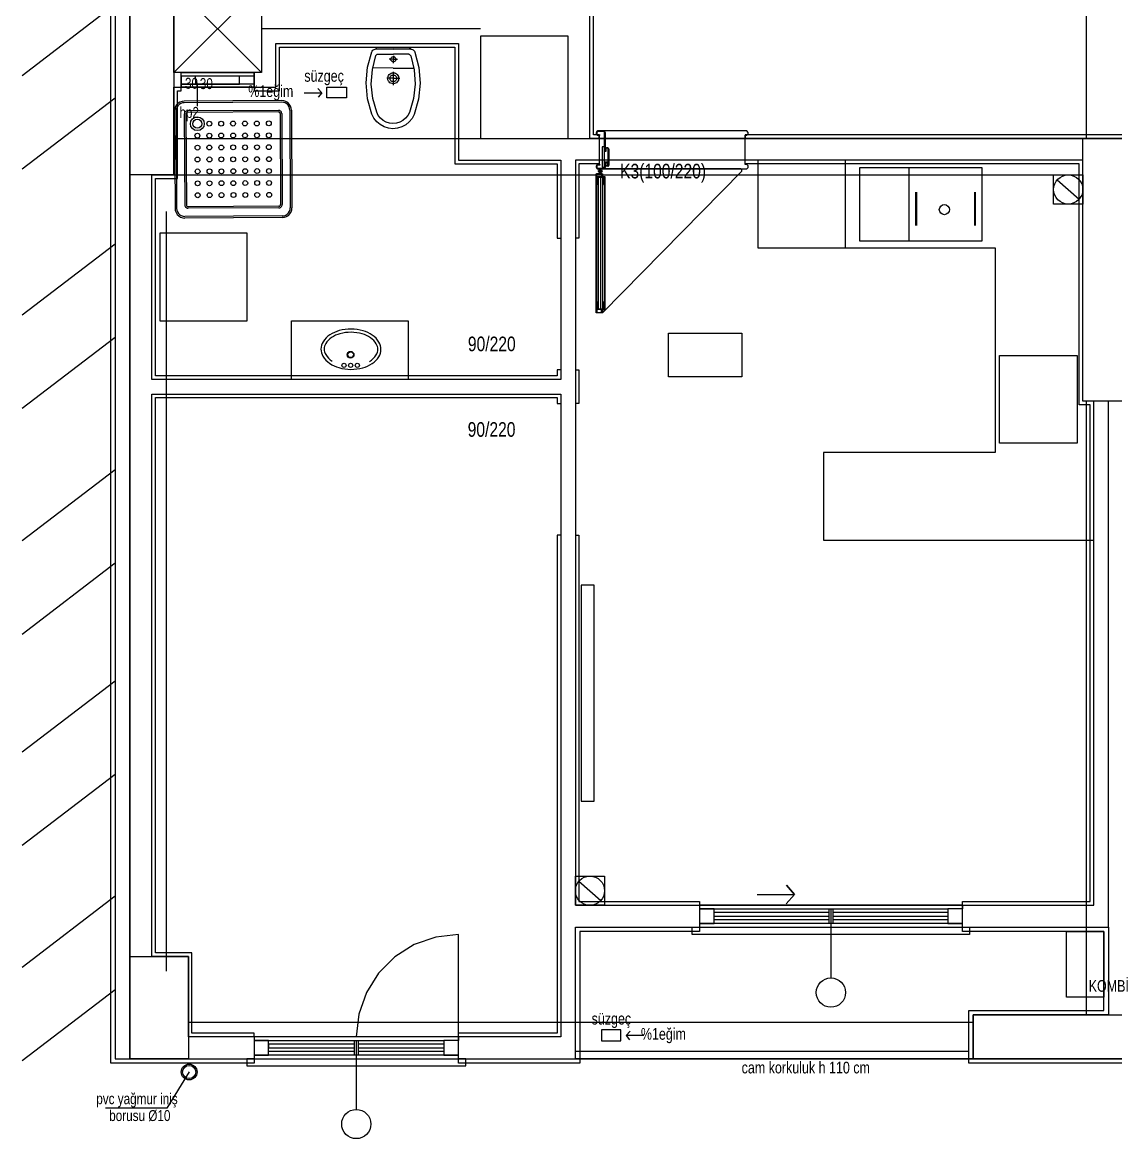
# Model space of a CAD drawing. Header units: centimetres. Extents: x 0 to 13234, y -30 to 2970.
# Drawn here: x 1280.8 to 1655.1, y 1161.2 to 1543.2 of the extents above; entities that cross this region are included whole.
import ezdxf

# ---------------------------------------------------------------- set-up
doc = ezdxf.new("R2010")
doc.units = ezdxf.units.CM
doc.layers.add('SCOTT-MIMARI', color=8, linetype='Continuous')

msp = doc.modelspace()

# ---------------------------------------------------------------- linework, layer by layer
at = {"layer": 'SCOTT-MIMARI'}
for p, q in [((1401.85, 1534.12), (1407.8, 1534.09)), ((1402.05, 1534.12), (1402.05, 1534.27)), ((1402.4, 1534.62), (1407.8, 1534.59)), ((1402.54, 1532.36), (1407.79, 1532.34)), ((1413.04, 1532.31), (1407.79, 1532.34)), ((1413.2, 1534.56), (1407.8, 1534.59)), ((1413.75, 1534.06), (1407.8, 1534.09)), ((1413.55, 1534.06), (1413.55, 1534.21)), ((1407.78, 1530.59), (1406.38, 1530.6)), ((1407.79, 1531.81), (1407.77, 1529.26)), ((1407.78, 1530.59), (1409.18, 1530.58)), ((1407.77, 1527.59), (1400.71, 1527.62)), ((1407.76, 1526.35), (1407.74, 1521.78)), ((1407.77, 1527.59), (1414.83, 1527.55)), ((1340.74, 1514.57), (1340.72, 1522.08)), ((1407.75, 1524.09), (1405.53, 1524.1)), ((1407.75, 1524.09), (1409.97, 1524.08)), ((1369.55, 1516.46), (1336.19, 1516.29)), ((1369.55, 1515.91), (1336.19, 1515.73)), ((1368.46, 1513.12), (1337.32, 1512.96)), ((1372.35, 1513.14), (1372.52, 1479.78)), ((1372.9, 1513.15), (1373.08, 1479.79)), ((1332.87, 1512.93), (1333.05, 1479.57)), ((1333.43, 1512.94), (1333.6, 1479.58)), ((1336.21, 1511.84), (1336.38, 1480.7)), ((1336.77, 1511.84), (1336.93, 1480.71)), ((1368.46, 1512.57), (1337.32, 1512.4)), ((1369.02, 1512.01), (1369.18, 1480.88)), ((1369.57, 1512.02), (1369.74, 1480.88)), ((1477.8, 1506.09), (1477.3, 1505.59)), ((1477.3, 1505.09), (1477.3, 1505.59)), ((1477.3, 1505.59), (1477.3, 1505.09)), ((1477.5, 1505.09), (1477.5, 1505.59)), ((1477.5, 1505.59), (1477.5, 1505.09)), ((1477.8, 1506.09), (1479.8, 1506.09)), ((1528.78, 1506.09), (1477.8, 1506.09)), ((1479.8, 1505.89), (1477.8, 1505.89)), ((1480.1, 1500.06), (1480.1, 1505.59)), ((1480.3, 1505.59), (1480.3, 1500.06)), ((1529.28, 1505.59), (1528.78, 1506.09)), ((1529.28, 1505.09), (1529.28, 1505.59)), ((1477.3, 1505.09), (1477.8, 1504.59)), ((1477.8, 1504.79), (1478.48, 1504.79)), ((1478.48, 1504.59), (1477.8, 1504.59)), ((1477.8, 1504.59), (1478.29, 1504.59)), ((1478.29, 1504.59), (1478.29, 1494.59)), ((1478.48, 1504.79), (1478.48, 1504.59)), ((1528.29, 1494.59), (1528.29, 1504.59)), ((1528.29, 1504.59), (1528.78, 1504.59)), ((1528.78, 1504.59), (1529.28, 1505.09)), ((1480.04, 1500.6), (1479.29, 1500.6)), ((1479.29, 1500.6), (1479.29, 1493.62)), ((1480.04, 1493.62), (1480.04, 1500.6)), ((1480.3, 1500.06), (1480.1, 1500.06)), ((1480.3, 1499), (1480.3, 1499.83)), ((1480.5, 1499), (1480.3, 1499)), ((1480.5, 1499.83), (1480.5, 1499)), ((1480.8, 1500.33), (1481.05, 1500.33)), ((1481.05, 1500.13), (1480.8, 1500.13)), ((1481.35, 1494.3), (1481.35, 1499.83)), ((1481.55, 1499.83), (1481.55, 1494.3)), ((1477.8, 1494.59), (1477.3, 1494.09)), ((1477.3, 1493.59), (1477.3, 1494.09)), ((1477.3, 1494.09), (1477.3, 1493.59)), ((1477.5, 1494.09), (1477.5, 1493.59)), ((1477.8, 1494.59), (1478.48, 1494.59)), ((1478.29, 1494.59), (1477.8, 1494.59)), ((1478.48, 1494.39), (1477.8, 1494.39)), ((1478.48, 1494.59), (1478.48, 1494.39)), ((1480.1, 1493.59), (1480.1, 1495.45)), ((1480.1, 1495.45), (1481.3, 1495.45)), ((1480.3, 1495.25), (1480.3, 1493.59)), ((1481.09, 1495.25), (1480.3, 1495.25)), ((1481.09, 1494.3), (1481.09, 1495.25)), ((1481.3, 1495.45), (1481.3, 1494.3)), ((1528.78, 1494.59), (1528.29, 1494.59)), ((1529.28, 1494.09), (1528.78, 1494.59)), ((1529.28, 1493.59), (1529.28, 1494.09)), ((1477.3, 1493.59), (1477.8, 1493.09)), ((1477.8, 1493.29), (1479.8, 1493.29)), ((1479.8, 1493.09), (1477.8, 1493.09)), ((1477.8, 1493.09), (1528.78, 1493.09)), ((1479.45, 1492.29), (1477.85, 1492.29)), ((1478.37, 1492.82), (1478.37, 1493.09)), ((1478.4, 1491.74), (1478.4, 1491.44)), ((1478.65, 1493.09), (1478.65, 1491.49)), ((1478.92, 1492.82), (1478.92, 1493.09)), ((1478.96, 1491.77), (1478.96, 1491.44)), ((1479.29, 1493.62), (1480.04, 1493.62)), ((1479.4, 1490.49), (1479.4, 1490.44)), ((1526.78, 1493.09), (1479.8, 1493.09)), ((1528.78, 1493.09), (1529.28, 1493.59)), ((1584.36, 1468.48), (1584.36, 1493.48)), ((1478.75, 1490.09), (1478.75, 1445.21)), ((1586.58, 1485.09), (1586.58, 1473.71)), ((1586.88, 1485.09), (1586.88, 1473.71)), ((1606.83, 1473.71), (1606.83, 1485.09)), ((1607.13, 1473.71), (1607.13, 1485.09)), ((1368.63, 1480.32), (1337.49, 1480.15)), ((1368.63, 1479.76), (1337.5, 1479.6)), ((1369.76, 1476.99), (1336.4, 1476.81)), ((1369.76, 1476.43), (1336.4, 1476.26)), ((1479.4, 1444.81), (1479.4, 1444.86)), ((1337.87, 1183.98), (1330.23, 1171.56)), ((1330.23, 1171.56), (1309.29, 1171.56))]:
    msp.add_line(p, q, dxfattribs=at)
for points in [[(1360.1, 1188.53), (1360.1, 1187.03), (1311.1, 1187.03), (1311.1, 1895.03), (1360.1, 1895.03), (1360.1, 1893.53)], [(1317.6, 1893.53), (1312.6, 1893.53), (1312.6, 1188.53), (1317.6, 1188.53), (1317.6, 1893.53)], [(1317.6, 1893.53), (1317.6, 1188.53), (1992.6, 1188.53), (1992.6, 1233.53), (2317.6, 1233.53), (2317.6, 1188.53), (2985.1, 1188.53), (2985.1, 1893.53), (1317.6, 1893.53)], [(1317.6, 1491.03), (1317.6, 1591.03), (1332.6, 1591.03), (1332.6, 1491.03), (1317.6, 1491.03)], [(2827.6, 1578.53), (2827.6, 1503.53), (2240.13, 1503.53), (2240.1, 1488.53), (2335.6, 1488.53), (2335.6, 1366.03), (2167.6, 1366.03), (2167.6, 1253.53), (2167.6, 1253.53), (2167.6, 1241.03), (2092.6, 1241.03), (2092.6, 1503.53), (1475.1, 1503.53), (1475.1, 1578.53), (2827.6, 1578.53)], [(1478.29, 1503.53), (1478.29, 1504.78), (1476.35, 1504.78), (1476.35, 1577.28), (1478.29, 1577.28), (1478.29, 1578.53)], [(1645.1, 1503.53), (1645.1, 1578.53)], [(1362.6, 1556.03), (1362.6, 1526.03), (1332.6, 1526.03), (1332.6, 1556.03), (1362.6, 1556.03), (1332.6, 1526.03), (1332.6, 1556.03), (1362.6, 1526.03)], [(1312.6, 1549.3), (1280.76, 1524.94)], [(1437.6, 1541.03), (1362.6, 1541.03)], [(1430.1, 1536.03), (1430.1, 1496.03), (1465.1, 1496.03), (1465.1, 1421.03), (1325.1, 1421.03), (1325.1, 1491.03), (1332.6, 1491.03), (1332.6, 1521.03), (1367.6, 1521.03), (1367.6, 1536.03), (1430.1, 1536.03)], [(1467.6, 1503.53), (1467.6, 1538.53), (1437.6, 1538.53), (1437.6, 1503.53), (1467.6, 1503.53)], [(1360.11, 1521.08), (1360.11, 1519.78), (1368.85, 1519.78), (1368.85, 1534.78), (1428.85, 1534.78), (1428.85, 1494.78), (1463.85, 1494.78), (1463.85, 1469.34), (1465.1, 1469.34)], [(1400.46, 1511.83), (1398.99, 1517.07), (1398.49, 1522.49), (1398.98, 1527.91), (1400.44, 1533.15)], [(1400.44, 1533.15), (1400.57, 1533.42), (1400.76, 1533.66), (1400.99, 1533.85), (1401.26, 1534), (1401.55, 1534.09), (1401.85, 1534.12)], [(1401.83, 1531.86), (1401.9, 1532), (1401.99, 1532.13), (1402.11, 1532.23), (1402.24, 1532.3), (1402.39, 1532.35), (1402.54, 1532.36)], [(1402.05, 1534.27), (1402.06, 1534.35), (1402.09, 1534.42), (1402.13, 1534.49), (1402.18, 1534.54), (1402.25, 1534.58), (1402.32, 1534.61), (1402.4, 1534.62)], [(1413.04, 1532.31), (1413.19, 1532.29), (1413.34, 1532.25), (1413.47, 1532.17), (1413.59, 1532.07), (1413.68, 1531.94), (1413.74, 1531.8)], [(1413.2, 1534.56), (1413.28, 1534.55), (1413.35, 1534.53), (1413.42, 1534.48), (1413.47, 1534.43), (1413.52, 1534.36), (1413.54, 1534.29), (1413.55, 1534.21)], [(1413.75, 1534.06), (1414.05, 1534.03), (1414.34, 1533.93), (1414.6, 1533.79), (1414.83, 1533.59), (1415.02, 1533.35), (1415.15, 1533.08)], [(1415.15, 1533.08), (1416.56, 1527.82), (1416.99, 1522.39), (1416.44, 1516.98), (1414.91, 1511.75)], [(1402.09, 1512.45), (1400.74, 1517.21), (1400.24, 1522.13), (1400.61, 1527.07), (1401.83, 1531.86)], [(1407.78, 1529.71), (1407.59, 1529.73), (1407.42, 1529.79), (1407.26, 1529.88), (1407.13, 1530.01), (1407.02, 1530.15), (1406.95, 1530.32), (1406.91, 1530.5), (1406.91, 1530.68), (1406.95, 1530.86), (1407.03, 1531.03), (1407.13, 1531.18), (1407.27, 1531.3), (1407.43, 1531.39), (1407.6, 1531.44), (1407.79, 1531.46)], [(1407.79, 1531.46), (1407.97, 1531.44), (1408.14, 1531.39), (1408.3, 1531.29), (1408.43, 1531.17), (1408.54, 1531.02), (1408.61, 1530.85), (1408.65, 1530.68), (1408.65, 1530.49), (1408.61, 1530.31), (1408.54, 1530.15), (1408.43, 1530), (1408.29, 1529.88), (1408.13, 1529.79), (1407.96, 1529.73), (1407.78, 1529.71)], [(1413.74, 1531.8), (1414.92, 1527), (1415.23, 1522.06), (1414.68, 1517.14), (1413.28, 1512.39)], [(1360.11, 1521.06), (1360.11, 1521.06), (1360.1, 1526.06), (1360.1, 1524.86), (1335.1, 1524.81), (1335.12, 1521), (1360.11, 1521.06)], [(1335.1, 1526), (1360.1, 1526.06), (1360.11, 1521.08), (1335.11, 1521), (1335.1, 1526)], [(1335.11, 1522.08), (1340.11, 1522.09), (1340.1, 1524.82)], [(1360.11, 1522.08), (1355.11, 1522.07), (1355.1, 1524.85)], [(1407.74, 1522.21), (1407.35, 1522.26), (1406.98, 1522.38), (1406.64, 1522.58), (1406.35, 1522.84), (1406.12, 1523.16), (1405.96, 1523.52), (1405.88, 1523.9), (1405.88, 1524.29), (1405.97, 1524.68), (1406.13, 1525.03), (1406.36, 1525.35), (1406.65, 1525.61), (1406.99, 1525.81), (1407.37, 1525.92), (1407.76, 1525.96)], [(1407.74, 1522.94), (1407.5, 1522.96), (1407.28, 1523.04), (1407.07, 1523.16), (1406.89, 1523.32), (1406.75, 1523.52), (1406.65, 1523.74), (1406.6, 1523.97), (1406.61, 1524.21), (1406.66, 1524.45), (1406.76, 1524.67), (1406.9, 1524.86), (1407.08, 1525.02), (1407.29, 1525.14), (1407.51, 1525.21), (1407.75, 1525.24)], [(1407.76, 1525.96), (1408.15, 1525.92), (1408.52, 1525.8), (1408.86, 1525.6), (1409.15, 1525.34), (1409.38, 1525.02), (1409.53, 1524.66), (1409.61, 1524.27), (1409.61, 1523.88), (1409.53, 1523.5), (1409.37, 1523.14), (1409.14, 1522.83), (1408.84, 1522.57), (1408.5, 1522.37), (1408.13, 1522.25), (1407.74, 1522.21)], [(1407.75, 1525.24), (1407.99, 1525.21), (1408.22, 1525.14), (1408.43, 1525.02), (1408.61, 1524.85), (1408.75, 1524.66), (1408.84, 1524.44), (1408.89, 1524.2), (1408.89, 1523.96), (1408.84, 1523.73), (1408.74, 1523.51), (1408.6, 1523.31), (1408.42, 1523.15), (1408.21, 1523.04), (1407.98, 1522.96), (1407.74, 1522.94)], [(1465.1, 1424.34), (1463.85, 1424.34), (1463.85, 1422.28), (1326.35, 1422.28), (1326.35, 1489.78), (1333.85, 1489.78), (1333.85, 1519.78), (1335.11, 1519.78), (1335.11, 1521.03)], [(1355.11, 1522.07), (1335.11, 1522.08)], [(1335.11, 1522.03), (1335.11, 1522.03)], [(1340.11, 1522.04), (1355.11, 1522.07)], [(1385.04, 1521.07), (1391.75, 1521.07), (1391.75, 1517.38), (1385.04, 1517.38), (1385.04, 1521.07)], [(1312.6, 1517.34), (1280.76, 1492.98)], [(1377.21, 1519.11), (1383.29, 1519.11), (1381.88, 1520.6), (1383.29, 1519.11), (1382.08, 1517.64)], [(1336.19, 1516.29), (1335.45, 1516.2), (1334.74, 1515.95), (1334.11, 1515.55), (1333.59, 1515.02), (1333.19, 1514.38), (1332.95, 1513.68), (1332.87, 1512.93)], [(1336.19, 1515.73), (1335.58, 1515.66), (1334.99, 1515.45), (1334.46, 1515.11), (1334.03, 1514.67), (1333.7, 1514.14), (1333.49, 1513.55), (1333.43, 1512.94)], [(1369.57, 1512.02), (1369.54, 1512.26), (1369.46, 1512.5), (1369.33, 1512.71), (1369.15, 1512.88), (1368.94, 1513.01), (1368.7, 1513.09), (1368.46, 1513.12)], [(1372.9, 1513.15), (1372.82, 1513.89), (1372.57, 1514.59), (1372.16, 1515.22), (1371.63, 1515.75), (1371, 1516.14), (1370.29, 1516.38), (1369.55, 1516.46)], [(1372.35, 1513.14), (1372.27, 1513.76), (1372.07, 1514.35), (1371.73, 1514.87), (1371.29, 1515.31), (1370.76, 1515.64), (1370.17, 1515.84), (1369.55, 1515.91)], [(1337.32, 1512.96), (1337.07, 1512.93), (1336.84, 1512.84), (1336.63, 1512.71), (1336.45, 1512.53), (1336.32, 1512.32), (1336.24, 1512.09), (1336.21, 1511.84)], [(1337.32, 1512.4), (1337.2, 1512.39), (1337.08, 1512.34), (1336.98, 1512.28), (1336.89, 1512.19), (1336.82, 1512.08), (1336.78, 1511.97), (1336.77, 1511.84)], [(1369.02, 1512.01), (1369, 1512.14), (1368.96, 1512.25), (1368.89, 1512.36), (1368.81, 1512.45), (1368.7, 1512.51), (1368.58, 1512.55), (1368.46, 1512.57)], [(1407.66, 1506.84), (1406.12, 1507), (1404.64, 1507.47), (1403.29, 1508.22), (1402.11, 1509.22), (1401.15, 1510.44), (1400.46, 1511.83)], [(1407.67, 1508.59), (1406.48, 1508.71), (1405.33, 1509.08), (1404.28, 1509.66), (1403.37, 1510.43), (1402.63, 1511.38), (1402.09, 1512.45)], [(1414.91, 1511.75), (1414.21, 1510.38), (1413.24, 1509.17), (1412.05, 1508.17), (1410.69, 1507.44), (1409.2, 1506.99), (1407.66, 1506.84)], [(1413.28, 1512.39), (1412.74, 1511.33), (1411.99, 1510.39), (1411.07, 1509.62), (1410.01, 1509.05), (1408.86, 1508.7), (1407.67, 1508.59)], [(1477.8, 1506.09), (1477.69, 1506.08), (1477.58, 1506.04), (1477.48, 1505.98), (1477.41, 1505.9), (1477.35, 1505.81), (1477.31, 1505.7), (1477.3, 1505.59)], [(1477.8, 1505.89), (1477.73, 1505.88), (1477.67, 1505.86), (1477.61, 1505.82), (1477.56, 1505.78), (1477.53, 1505.72), (1477.5, 1505.66), (1477.5, 1505.59)], [(1480.3, 1505.59), (1480.28, 1505.7), (1480.25, 1505.81), (1480.19, 1505.9), (1480.11, 1505.98), (1480.01, 1506.04), (1479.91, 1506.08), (1479.8, 1506.09)], [(1480.1, 1505.59), (1480.09, 1505.66), (1480.07, 1505.72), (1480.03, 1505.78), (1479.98, 1505.82), (1479.93, 1505.86), (1479.86, 1505.88), (1479.8, 1505.89)], [(1332.6, 1503.53), (1643.85, 1503.53)], [(1477.3, 1505.09), (1477.31, 1504.98), (1477.35, 1504.87), (1477.41, 1504.78), (1477.48, 1504.7), (1477.58, 1504.64), (1477.69, 1504.6), (1477.8, 1504.59)], [(1477.5, 1505.09), (1477.5, 1505.02), (1477.53, 1504.96), (1477.56, 1504.9), (1477.61, 1504.85), (1477.67, 1504.82), (1477.73, 1504.8), (1477.8, 1504.79)], [(1810.1, 1503.53), (1810.1, 1504.78), (1528.29, 1504.78), (1528.29, 1503.53)], [(1643.85, 1413.53), (1643.85, 1503.53), (1658.85, 1503.53), (1658.85, 1413.53), (1643.85, 1413.53)], [(1480.8, 1500.33), (1480.69, 1500.32), (1480.58, 1500.28), (1480.48, 1500.22), (1480.41, 1500.14), (1480.35, 1500.05), (1480.31, 1499.94), (1480.3, 1499.83)], [(1480.8, 1500.13), (1480.73, 1500.12), (1480.67, 1500.1), (1480.61, 1500.07), (1480.56, 1500.02), (1480.53, 1499.96), (1480.5, 1499.9), (1480.5, 1499.83)], [(1481.55, 1499.83), (1481.53, 1499.94), (1481.5, 1500.05), (1481.44, 1500.14), (1481.36, 1500.22), (1481.26, 1500.28), (1481.16, 1500.32), (1481.05, 1500.33)], [(1481.35, 1499.83), (1481.34, 1499.9), (1481.32, 1499.96), (1481.28, 1500.02), (1481.23, 1500.07), (1481.18, 1500.1), (1481.11, 1500.12), (1481.05, 1500.13)], [(1647.6, 1241.03), (1647.6, 1413.53), (1643.85, 1413.53), (1643.85, 1496.03), (1470.1, 1496.03), (1470.1, 1241.03), (1647.6, 1241.03)], [(1478.29, 1496.03), (1478.29, 1494.78), (1471.35, 1494.78), (1471.35, 1469.34), (1470.1, 1469.34)], [(1477.8, 1494.59), (1477.69, 1494.58), (1477.58, 1494.54), (1477.48, 1494.48), (1477.41, 1494.4), (1477.35, 1494.31), (1477.31, 1494.2), (1477.3, 1494.09)], [(1477.8, 1494.39), (1477.73, 1494.38), (1477.67, 1494.36), (1477.61, 1494.32), (1477.56, 1494.28), (1477.53, 1494.22), (1477.5, 1494.16), (1477.5, 1494.09)], [(1481.04, 1494.25), (1481.31, 1494.03), (1481.51, 1493.99), (1481.04, 1493.99), (1480.35, 1493.99), (1480.35, 1495.18), (1481.04, 1495.18), (1481.04, 1494.25)], [(1480.94, 1494.29), (1480.45, 1494.35), (1480.45, 1494.09), (1481.01, 1494.09), (1480.95, 1494.22), (1480.94, 1494.25), (1480.94, 1494.29)], [(1481.09, 1494.3), (1481.1, 1494.26), (1481.11, 1494.21), (1481.14, 1494.17), (1481.17, 1494.13), (1481.21, 1494.11), (1481.25, 1494.09), (1481.3, 1494.08), (1481.34, 1494.08), (1481.39, 1494.09), (1481.43, 1494.11), (1481.47, 1494.13), (1481.5, 1494.17), (1481.53, 1494.21), (1481.54, 1494.26), (1481.55, 1494.3)], [(1481.3, 1494.3), (1481.3, 1494.3), (1481.3, 1494.29), (1481.3, 1494.29), (1481.3, 1494.28), (1481.31, 1494.28), (1481.31, 1494.28), (1481.32, 1494.28), (1481.32, 1494.28), (1481.33, 1494.28), (1481.33, 1494.28), (1481.34, 1494.28), (1481.34, 1494.29), (1481.34, 1494.29), (1481.35, 1494.3), (1481.35, 1494.3)], [(1602.6, 1241.03), (1602.6, 1242.28), (1646.35, 1242.28), (1646.35, 1412.28), (1642.6, 1412.28), (1642.6, 1494.78), (1528.29, 1494.78), (1528.29, 1496.03)], [(1532.6, 1496.03), (1532.6, 1466.03), (1562.6, 1466.03), (1562.6, 1496.03)], [(1532.6, 1496.03), (1532.6, 1466.03), (1613.85, 1466.03), (1613.85, 1396.03), (1555.1, 1396.03), (1555.1, 1366.03), (1647.6, 1366.03), (1647.6, 1413.53)], [(1643.85, 1496.03), (1557.6, 1496.03)], [(1332.6, 1491.03), (1643.85, 1491.03)], [(1477.35, 1443.96), (1479.3, 1443.96), (1479.3, 1444.81), (1479.4, 1444.81), (1479.4, 1443.86), (1477.25, 1443.86), (1477.25, 1491.44), (1479.4, 1491.44), (1479.4, 1490.49), (1479.3, 1490.49), (1479.3, 1491.34), (1477.35, 1491.34), (1477.35, 1443.96)], [(1477.3, 1493.59), (1477.31, 1493.48), (1477.35, 1493.37), (1477.41, 1493.28), (1477.48, 1493.2), (1477.58, 1493.14), (1477.69, 1493.1), (1477.8, 1493.09)], [(1477.6, 1490.09), (1477.6, 1487.79), (1477.4, 1487.79), (1477.4, 1490.29), (1480.1, 1490.29), (1480.1, 1487.79), (1479.9, 1487.79), (1479.9, 1490.09), (1477.6, 1490.09)], [(1479.05, 1491.34), (1479.05, 1490.39), (1477.45, 1490.39), (1477.45, 1491.34)], [(1477.5, 1493.59), (1477.5, 1493.52), (1477.53, 1493.46), (1477.56, 1493.4), (1477.61, 1493.35), (1477.67, 1493.32), (1477.73, 1493.3), (1477.8, 1493.29)], [(1479.15, 1444.11), (1479.15, 1444.96), (1480.15, 1444.96), (1480.15, 1490.34), (1479.15, 1490.34), (1479.15, 1491.19), (1479.25, 1491.19), (1479.25, 1490.44), (1480.25, 1490.44), (1480.25, 1444.86), (1479.25, 1444.86), (1479.25, 1444.11), (1479.15, 1444.11)], [(1479.4, 1443.86), (1527.08, 1492.29), (1527.08, 1493.09)], [(1479.8, 1493.09), (1479.91, 1493.1), (1480.01, 1493.14), (1480.11, 1493.2), (1480.19, 1493.28), (1480.25, 1493.37), (1480.28, 1493.48), (1480.3, 1493.59)], [(1479.8, 1493.29), (1479.86, 1493.3), (1479.93, 1493.32), (1479.98, 1493.35), (1480.03, 1493.4), (1480.07, 1493.46), (1480.09, 1493.52), (1480.1, 1493.59)], [(1609.36, 1493.48), (1567.36, 1493.48), (1567.36, 1468.48), (1609.36, 1468.48), (1609.36, 1493.48)], [(1643.85, 1491.03), (1643.85, 1481.03), (1633.85, 1481.03), (1633.85, 1491.03), (1643.85, 1491.03)], [(1477.4, 1447.56), (1477.65, 1447.56), (1477.65, 1445.26), (1478, 1445.26), (1478, 1490.04), (1477.65, 1490.04), (1477.65, 1487.74), (1477.4, 1487.74), (1477.4, 1447.56)], [(1479.85, 1447.56), (1479.85, 1445.26), (1479.5, 1445.26), (1479.5, 1490.04), (1479.85, 1490.04), (1479.85, 1487.74), (1480.1, 1487.74), (1480.1, 1447.56), (1479.85, 1447.56)], [(1635.1, 1489.33), (1642.61, 1482.73)], [(1333.05, 1479.57), (1333.14, 1478.83), (1333.39, 1478.13), (1333.79, 1477.5), (1334.32, 1476.97), (1334.95, 1476.58), (1335.66, 1476.34), (1336.4, 1476.26)], [(1333.6, 1479.58), (1333.68, 1478.96), (1333.89, 1478.37), (1334.22, 1477.85), (1334.66, 1477.41), (1335.19, 1477.08), (1335.78, 1476.88), (1336.4, 1476.81)], [(1336.38, 1480.7), (1336.41, 1480.46), (1336.49, 1480.22), (1336.63, 1480.01), (1336.8, 1479.84), (1337.01, 1479.7), (1337.25, 1479.62), (1337.5, 1479.6)], [(1336.93, 1480.71), (1336.95, 1480.58), (1336.99, 1480.47), (1337.06, 1480.36), (1337.15, 1480.27), (1337.25, 1480.21), (1337.37, 1480.17), (1337.49, 1480.15)], [(1368.63, 1480.32), (1368.75, 1480.33), (1368.87, 1480.37), (1368.98, 1480.44), (1369.06, 1480.53), (1369.13, 1480.64), (1369.17, 1480.75), (1369.18, 1480.88)], [(1368.63, 1479.76), (1368.88, 1479.79), (1369.11, 1479.87), (1369.32, 1480.01), (1369.5, 1480.19), (1369.63, 1480.4), (1369.71, 1480.63), (1369.74, 1480.88)], [(1369.76, 1476.43), (1370.5, 1476.52), (1371.21, 1476.77), (1371.84, 1477.17), (1372.36, 1477.7), (1372.76, 1478.34), (1373, 1479.04), (1373.08, 1479.79)], [(1369.76, 1476.99), (1370.38, 1477.06), (1370.96, 1477.27), (1371.49, 1477.6), (1371.93, 1478.05), (1372.26, 1478.58), (1372.46, 1479.16), (1372.52, 1479.78)], [(1317.6, 1218.53), (1317.6, 1478.53)], [(1330.1, 1218.53), (1330.1, 1478.53)], [(1327.79, 1471.04), (1327.79, 1441.04), (1357.79, 1441.04), (1357.79, 1471.04), (1327.79, 1471.04)], [(1312.6, 1467.36), (1280.76, 1443)], [(1477.4, 1445.01), (1477.4, 1447.51), (1477.6, 1447.51), (1477.6, 1445.21), (1479.9, 1445.21), (1479.9, 1447.51), (1480.1, 1447.51), (1480.1, 1445.01), (1477.4, 1445.01)], [(1479.05, 1443.96), (1479.05, 1444.91), (1477.45, 1444.91), (1477.45, 1443.96)], [(1372.87, 1421.03), (1372.87, 1441.03), (1412.87, 1441.03), (1412.87, 1421.03)], [(1389.24, 1437.71), (1388.4, 1437.45), (1387.59, 1437.12), (1386.8, 1436.73), (1386.05, 1436.27)], [(1389.52, 1436.66), (1388.77, 1436.42), (1388.04, 1436.12), (1387.33, 1435.77), (1386.65, 1435.36)], [(1393.33, 1438.24), (1392.3, 1438.21), (1391.27, 1438.12), (1390.25, 1437.95), (1389.24, 1437.71)], [(1393.32, 1437.15), (1392.36, 1437.12), (1391.41, 1437.03), (1390.46, 1436.88), (1389.52, 1436.66)], [(1397.12, 1436.6), (1396.18, 1436.84), (1395.24, 1437), (1394.28, 1437.11), (1393.32, 1437.15)], [(1397.42, 1437.66), (1396.41, 1437.91), (1395.39, 1438.09), (1394.36, 1438.2), (1393.33, 1438.24)], [(1400.58, 1436.17), (1399.84, 1436.64), (1399.06, 1437.04), (1398.25, 1437.38), (1397.42, 1437.66)], [(1502.05, 1421.86), (1502.05, 1436.86), (1527.05, 1436.86), (1527.05, 1421.86), (1502.05, 1421.86)], [(1312.6, 1435.4), (1280.76, 1411.04)], [(1383.73, 1433.9), (1383.42, 1433.32), (1383.19, 1432.71), (1383.05, 1432.07), (1383, 1431.42)], [(1386.05, 1436.27), (1385.38, 1435.78), (1384.76, 1435.21), (1384.21, 1434.58), (1383.73, 1433.9)], [(1384.65, 1433.31), (1384.42, 1432.87), (1384.24, 1432.4), (1384.14, 1431.91), (1384.1, 1431.41)], [(1386.65, 1435.36), (1386.07, 1434.93), (1385.54, 1434.44), (1385.07, 1433.9), (1384.65, 1433.31)], [(1399.97, 1435.27), (1399.3, 1435.69), (1398.6, 1436.05), (1397.87, 1436.36), (1397.12, 1436.6)], [(1401.94, 1433.19), (1401.53, 1433.79), (1401.07, 1434.34), (1400.54, 1434.83), (1399.97, 1435.27)], [(1402.87, 1433.76), (1402.4, 1434.45), (1401.86, 1435.09), (1401.25, 1435.67), (1400.58, 1436.17)], [(1402.47, 1431.29), (1402.44, 1431.79), (1402.34, 1432.28), (1402.17, 1432.75), (1401.94, 1433.19)], [(1403.56, 1431.28), (1403.52, 1431.93), (1403.39, 1432.57), (1403.17, 1433.18), (1402.87, 1433.76)], [(1383, 1431.42), (1383.04, 1430.77), (1383.17, 1430.13), (1383.39, 1429.52), (1383.69, 1428.94)], [(1384.1, 1431.41), (1384.13, 1430.91), (1384.23, 1430.42), (1384.4, 1429.95), (1384.63, 1429.51)], [(1384.63, 1429.51), (1385.08, 1428.86), (1385.6, 1428.26), (1386.19, 1427.73), (1386.84, 1427.28)], [(1399.67, 1427.19), (1400.32, 1427.63), (1400.92, 1428.15), (1401.45, 1428.74), (1401.91, 1429.39)], [(1401.91, 1429.39), (1402.15, 1429.83), (1402.32, 1430.3), (1402.43, 1430.79), (1402.47, 1431.29)], [(1402.84, 1428.81), (1403.15, 1429.38), (1403.37, 1429.99), (1403.51, 1430.63), (1403.56, 1431.28)], [(1641.91, 1429.21), (1641.91, 1399.21), (1615.27, 1399.21), (1615.27, 1429.21), (1641.91, 1429.21)], [(1383.69, 1428.94), (1384.16, 1428.25), (1384.71, 1427.61), (1385.32, 1427.04), (1385.98, 1426.53)], [(1385.98, 1426.53), (1386.73, 1426.06), (1387.51, 1425.66), (1388.32, 1425.32), (1389.15, 1425.05)], [(1397.33, 1424.99), (1398.17, 1425.25), (1398.98, 1425.58), (1399.77, 1425.97), (1400.52, 1426.43)], [(1400.52, 1426.43), (1401.19, 1426.93), (1401.81, 1427.49), (1402.36, 1428.12), (1402.84, 1428.81)], [(1389.15, 1425.05), (1390.15, 1424.8), (1391.17, 1424.61), (1392.2, 1424.5), (1393.24, 1424.46)], [(1393.24, 1424.46), (1394.27, 1424.49), (1395.3, 1424.59), (1396.32, 1424.75), (1397.33, 1424.99)], [(1470.1, 1424.33), (1471.35, 1424.33), (1471.35, 1412.76), (1470.1, 1412.76)], [(1465.1, 1416.03), (1465.1, 1196.03), (1337.6, 1196.03), (1337.6, 1223.53), (1325.1, 1223.53), (1325.1, 1416.03), (1465.1, 1416.03)], [(1360.1, 1196.03), (1360.1, 1197.28), (1338.85, 1197.28), (1338.85, 1224.78), (1326.35, 1224.78), (1326.35, 1414.78), (1463.85, 1414.78), (1463.85, 1412.75), (1465.1, 1412.75)], [(1645.1, 1203.59), (1645.1, 1413.53)], [(1652.6, 1233.53), (1652.6, 1413.53)], [(1312.6, 1390.08), (1280.76, 1365.72)], [(1465.1, 1367.75), (1463.85, 1367.74), (1463.85, 1197.28), (1430.1, 1197.28)], [(1470.1, 1367.76), (1471.35, 1367.76), (1471.35, 1242.28), (1512.6, 1242.28), (1512.6, 1241.03)], [(1312.6, 1358.12), (1280.76, 1333.76)], [(1476.51, 1350.56), (1472.14, 1350.56), (1472.14, 1276.66), (1476.51, 1276.66), (1476.51, 1350.56)], [(1312.6, 1317.77), (1280.76, 1293.41)], [(1312.6, 1285.82), (1280.76, 1261.45)], [(1480.1, 1251.03), (1480.1, 1241.03), (1470.1, 1241.03), (1470.1, 1251.03), (1480.1, 1251.03)], [(1471.35, 1249.33), (1478.86, 1242.73)], [(1532.39, 1244.73), (1545.11, 1244.73), (1542.36, 1247.95), (1545.11, 1244.73), (1542.29, 1241.57)], [(1312.6, 1244.11), (1280.76, 1219.75)], [(1602.6, 1241.03), (1512.6, 1241.03), (1512.6, 1233.53), (1602.6, 1233.53), (1602.6, 1241.03), (1602.6, 1239.78), (1597.6, 1239.78), (1597.6, 1234.78), (1602.6, 1234.78), (1512.6, 1234.78), (1517.6, 1234.78), (1517.6, 1239.78), (1512.6, 1239.78), (1597.6, 1239.78), (1597.6, 1238.53), (1558.23, 1238.53)], [(1556.98, 1238.53), (1517.6, 1238.53)], [(1558.23, 1239.78), (1558.23, 1234.78), (1556.98, 1234.78), (1556.98, 1239.78), (1558.23, 1239.78)], [(1557.6, 1239.78), (1557.6, 1216.16)], [(1517.6, 1237.28), (1556.98, 1237.28)], [(1556.98, 1236.03), (1517.6, 1236.03)], [(1558.23, 1237.28), (1597.6, 1237.28), (1597.6, 1236.03), (1558.23, 1236.03)], [(1430.1, 1231.03), (1422.31, 1230.15), (1414.92, 1227.56), (1408.28, 1223.39), (1402.74, 1217.85), (1398.57, 1211.22), (1395.98, 1203.82), (1395.1, 1196.03)], [(1512.6, 1233.53), (1512.6, 1232.03), (1471.6, 1232.03), (1471.6, 1187.03), (1430.1, 1187.03), (1430.1, 1188.53)], [(1430.1, 1196.03), (1430.1, 1231.03)], [(1633.85, 1188.53), (1470.1, 1188.53), (1470.1, 1233.53), (1652.6, 1233.53), (1652.6, 1233.53), (1652.6, 1203.53), (1606.35, 1203.53), (1606.35, 1188.53)], [(1602.6, 1233.53), (1605.1, 1233.53), (1605.1, 1231.03), (1510.1, 1231.03), (1510.1, 1233.53), (1512.6, 1233.53)], [(1700.1, 1188.53), (1700.1, 1187.03), (1604.85, 1187.03), (1604.85, 1205.03), (1651.1, 1205.03), (1651.1, 1232.03), (1602.6, 1232.03), (1602.6, 1233.53)], [(1638.21, 1209.56), (1638.21, 1232.03), (1651.1, 1232.03), (1651.1, 1209.56), (1638.21, 1209.56)], [(1337.6, 1223.53), (1337.6, 1188.53), (1317.6, 1188.53), (1317.6, 1223.53), (1337.6, 1223.53)], [(1312.6, 1212.15), (1280.76, 1187.79)], [(1337.6, 1201.03), (1606.35, 1201.03)], [(1696.35, 1188.53), (1606.35, 1188.53), (1606.35, 1203.53), (1696.35, 1203.53), (1696.35, 1188.53)], [(1430.1, 1196.03), (1360.1, 1196.03), (1360.1, 1188.53), (1430.1, 1188.53), (1430.1, 1196.03), (1430.1, 1194.78), (1425.1, 1194.78), (1425.1, 1189.78), (1430.1, 1189.78), (1360.1, 1189.78), (1365.1, 1189.78), (1365.1, 1194.78), (1360.1, 1194.78), (1425.1, 1194.78), (1425.1, 1193.53), (1395.73, 1193.53)], [(1430.1, 1196.03), (1430.1, 1197.28)], [(1485.73, 1198.39), (1479.02, 1198.39), (1479.02, 1194.69), (1485.73, 1194.69), (1485.73, 1198.39)], [(1493.56, 1196.43), (1487.48, 1196.43), (1488.89, 1197.92), (1487.48, 1196.43), (1488.69, 1194.96)], [(1394.48, 1193.53), (1365.1, 1193.53), (1365.1, 1192.28), (1394.48, 1192.28)], [(1395.73, 1194.78), (1395.73, 1189.78), (1394.48, 1189.78), (1394.48, 1194.78), (1395.73, 1194.78)], [(1395.1, 1194.78), (1395.1, 1171.16)], [(1395.73, 1192.28), (1425.1, 1192.28), (1425.1, 1191.03), (1395.73, 1191.03)], [(1337.6, 1188.53), (1606.35, 1188.53)], [(1360.1, 1188.53), (1357.6, 1188.53), (1357.6, 1186.03), (1432.6, 1186.03), (1432.6, 1188.53), (1430.1, 1188.53)], [(1394.48, 1191.03), (1365.1, 1191.03)], [(1604.85, 1188.53), (1604.85, 1191.03), (1470.1, 1191.03)]]:
    msp.add_lwpolyline(points, dxfattribs=at)
for centre, radius in [((1340.68, 1508.53), 2.36), ((1340.68, 1508.53), 1.53), ((1344.76, 1508.55), 0.834), ((1348.83, 1508.57), 0.834), ((1352.91, 1508.59), 0.834), ((1356.98, 1508.61), 0.834), ((1361.06, 1508.63), 0.834), ((1365.14, 1508.66), 0.834), ((1340.7, 1504.45), 0.834), ((1344.78, 1504.47), 0.834), ((1348.85, 1504.49), 0.834), ((1352.93, 1504.51), 0.834), ((1357, 1504.54), 0.834), ((1361.08, 1504.56), 0.834), ((1365.15, 1504.58), 0.834), ((1340.72, 1500.37), 0.834), ((1344.8, 1500.39), 0.834), ((1348.87, 1500.41), 0.834), ((1352.95, 1500.44), 0.834), ((1357.02, 1500.46), 0.834), ((1361.1, 1500.48), 0.834), ((1365.18, 1500.5), 0.834), ((1340.74, 1496.29), 0.834), ((1344.82, 1496.32), 0.834), ((1348.9, 1496.34), 0.834), ((1352.97, 1496.36), 0.834), ((1357.05, 1496.38), 0.834), ((1361.12, 1496.4), 0.834), ((1365.2, 1496.42), 0.834), ((1340.77, 1492.22), 0.834), ((1344.84, 1492.24), 0.834), ((1348.92, 1492.26), 0.834), ((1352.99, 1492.28), 0.834), ((1357.07, 1492.3), 0.834), ((1361.14, 1492.33), 0.834), ((1365.22, 1492.35), 0.834), ((1478.65, 1492.29), 0.6), ((1478.65, 1492.29), 0.4), ((1638.85, 1486.03), 5), ((1340.79, 1488.14), 0.834), ((1344.86, 1488.16), 0.834), ((1348.94, 1488.18), 0.834), ((1353.01, 1488.2), 0.834), ((1357.09, 1488.23), 0.834), ((1361.16, 1488.25), 0.834), ((1365.24, 1488.27), 0.834), ((1340.81, 1484.06), 0.834), ((1344.88, 1484.08), 0.834), ((1348.96, 1484.11), 0.834), ((1353.04, 1484.13), 0.834), ((1357.11, 1484.15), 0.834), ((1361.19, 1484.17), 0.834), ((1365.26, 1484.19), 0.834), ((1596.44, 1479.13), 1.73), ((1393.16, 1429.47), 1.15), ((1393.16, 1429.47), 0.969), ((1390.91, 1425.86), 0.713), ((1393.16, 1425.85), 0.713), ((1395.46, 1425.83), 0.713), ((1475.1, 1246.03), 5), ((1557.6, 1211.16), 5), ((1337.87, 1183.98), 2.7), ((1337.87, 1183.98), 2.25), ((1395.1, 1166.16), 5)]:
    msp.add_circle(centre, radius, dxfattribs=at)

# ---------------------------------------------------------------- texts
at = {"layer": 'SCOTT-MIMARI', "width": 0.8}
for s, height, p in [('süzgeç', 3.994, (1377.31, 1522.91)), ('30', 3.75, (1336.44, 1520.51)), ('30', 3.75, (1341.53, 1520.39)), ('%%%1eğim', 3.994, (1358.11, 1517.7)), ('hp2', 3.75, (1334.54, 1510.53)), ('K3(100/220)', 5, (1485.42, 1489.82)), ('90/220', 5, (1433.31, 1430.68)), ('90/220', 5, (1433.24, 1401.4)), ('KOMBİ', 3.994, (1645.86, 1211.44)), ('süzgeç', 3.994, (1475.67, 1200.23)), ('%%%1eğim', 3.994, (1492.54, 1195.02)), ('cam korkuluk h 110 cm', 3.9936, (1527.04, 1183.49)), ('pvc yağmur iniş', 3.75, (1306.08, 1172.96)), ('borusu %%c10', 3.75, (1310.51, 1167.19))]:
    msp.add_text(s, height=height, dxfattribs=at).set_placement(p)

doc.saveas('drawing.dxf')
